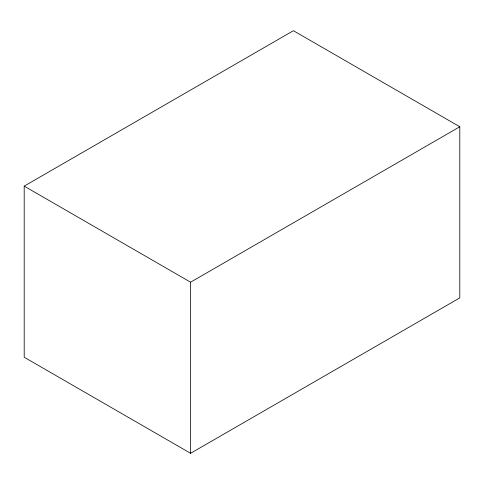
<?xml version="1.0" encoding="UTF-8"?>
<svg xmlns="http://www.w3.org/2000/svg" width="484" height="484" viewBox="0 0 484 484"><rect width="100%" height="100%" fill="white"/><g stroke="black" fill="none" stroke-linecap="round" stroke-linejoin="round"><path stroke-width="0.73" d="M24.2 186.128L293.413 30.698L459.8 126.76L459.8 297.872L190.587 453.302L24.2 357.24L24.2 186.128L190.587 282.19L459.8 126.76M190.587 282.19L190.587 453.302"/></g></svg>
